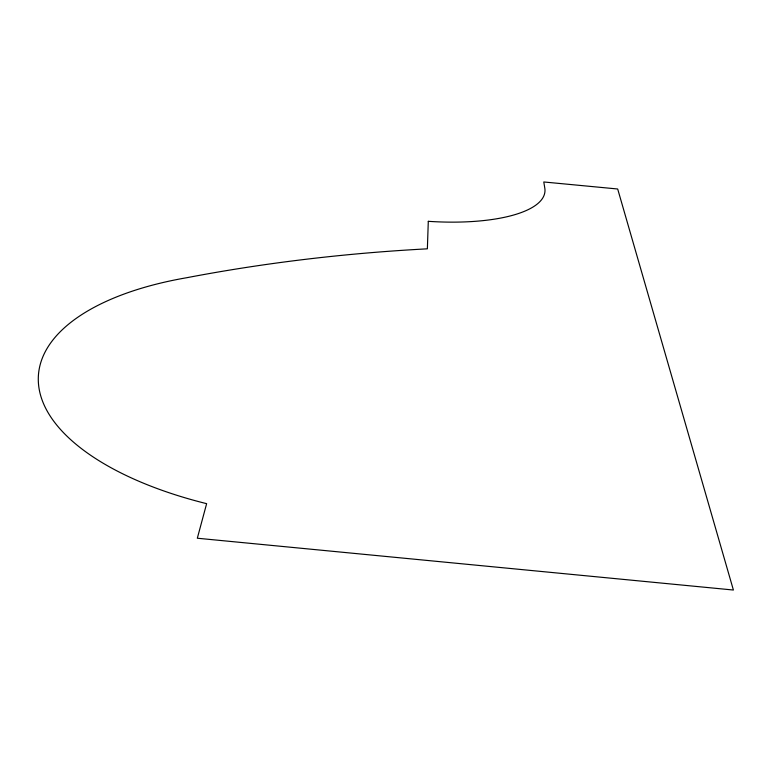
<?xml version="1.0" encoding="UTF-8"?>
<svg xmlns="http://www.w3.org/2000/svg" width="772" height="772" viewBox="0 0 772 772"><rect width="100%" height="100%" fill="white"/><g stroke="black" fill="none" stroke-linecap="round" stroke-linejoin="round"><path stroke-width="1.16" d="M428.296 221.323L427.37 248.825C346.609 253.139 266.089 262.548 186.641 277.737A273.259 123.597 4.3 0 0 38.503 384.07A273.259 123.597 4.3 0 0 206.635 503.662L197.323 538.229L733.4 590.03L617.687 188.995L543.787 181.97L544.733 187.741A125.575 41.225 5.7 0 1 428.296 221.323"/></g></svg>
